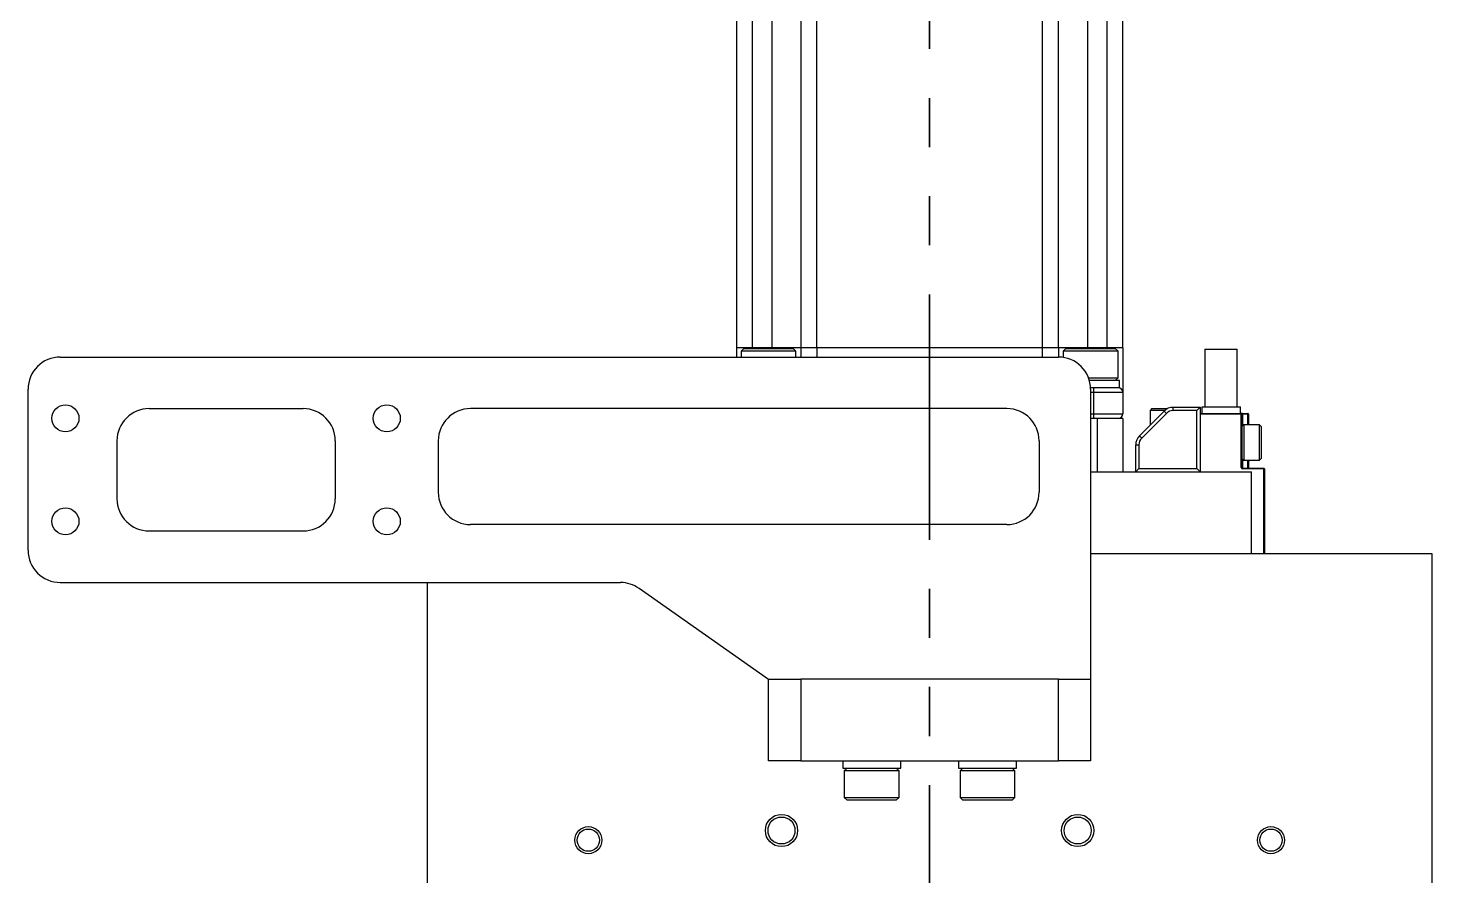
# Model space of a CAD drawing. Header units: millimetres. Extents: x 0 to 279, y 0 to 216.
# Drawn here: x 143.9 to 180.23, y 118.7 to 140.64 of the extents above; entities that cross this region are included whole.
import ezdxf

# ---------------------------------------------------------------- set-up
doc = ezdxf.new("R2010")
doc.units = ezdxf.units.MM
doc.linetypes.add('PHANTOM', pattern=[12.7, 6.35, -1.27, 1.27, -1.27, 1.27, -1.27])

msp = doc.modelspace()

# ---------------------------------------------------------------- linework, layer by layer
at = {"color": 7, "linetype": 'PHANTOM', "lineweight": 35}
msp.add_line((167.235, 159.148), (167.235, 86.867), dxfattribs=at)
at = {"color": 7, "linetype": 'Continuous', "lineweight": 25}
for p, q in [((162.235, 142.616), (162.235, 132.366)), ((162.651, 132.366), (162.651, 142.616)), ((163.151, 142.616), (163.151, 132.366)), ((163.901, 142.616), (163.901, 132.366)), ((164.318, 132.366), (164.318, 142.616)), ((170.151, 142.616), (170.151, 132.366)), ((170.568, 132.366), (170.568, 142.616)), ((171.318, 142.616), (171.318, 132.366)), ((171.818, 142.616), (171.818, 132.366)), ((172.235, 132.366), (172.235, 142.616)), ((162.651, 132.366), (162.235, 132.366)), ((162.235, 132.366), (162.235, 132.125)), ((162.43, 132.35), (162.36, 132.279)), ((162.36, 132.279), (162.36, 132.125)), ((163.776, 132.279), (162.36, 132.279)), ((162.43, 132.35), (163.685, 132.35)), ((163.151, 132.366), (162.651, 132.366)), ((163.901, 132.366), (163.151, 132.366)), ((163.685, 132.35), (163.705, 132.35)), ((163.776, 132.279), (163.705, 132.35)), ((163.776, 132.125), (163.776, 132.279)), ((164.318, 132.366), (163.901, 132.366)), ((163.901, 132.366), (163.901, 132.125)), ((170.151, 132.366), (164.318, 132.366)), ((170.568, 132.366), (170.151, 132.366)), ((171.318, 132.366), (170.568, 132.366)), ((170.568, 132.366), (170.568, 132.125)), ((170.764, 132.35), (170.693, 132.279)), ((170.693, 132.279), (170.693, 132.115)), ((171.844, 132.279), (170.693, 132.279)), ((170.764, 132.35), (171.8, 132.35)), ((171.818, 132.366), (171.318, 132.366)), ((171.8, 132.35), (172.039, 132.35)), ((172.235, 132.366), (171.818, 132.366)), ((172.11, 132.279), (171.844, 132.279)), ((172.11, 132.279), (172.039, 132.35)), ((172.11, 131.587), (172.11, 132.279)), ((172.235, 132.366), (172.235, 131.208)), ((174.36, 132.333), (174.36, 130.833)), ((174.36, 132.333), (174.776, 132.333)), ((174.776, 132.333), (175.193, 132.333)), ((175.193, 130.833), (175.193, 132.333)), ((144.735, 132.125), (170.568, 132.125)), ((171.347, 131.587), (171.844, 131.587)), ((171.844, 131.587), (172.11, 131.587)), ((172.039, 131.516), (172.11, 131.587)), ((143.901, 127.125), (143.901, 131.291)), ((172.151, 131.516), (171.356, 131.516)), ((172.151, 131.333), (171.4, 131.333)), ((171.401, 131.291), (171.401, 123.791)), ((171.485, 131.208), (171.485, 131.333)), ((171.485, 130.658), (171.485, 131.208)), ((172.235, 131.208), (171.485, 131.208)), ((172.151, 131.333), (172.151, 131.516)), ((172.235, 131.208), (172.235, 130.658)), ((173.539, 130.741), (173.539, 130.825)), ((173.539, 130.825), (174.235, 130.825)), ((174.151, 130.741), (174.235, 130.825)), ((174.235, 130.825), (174.235, 129.158)), ((174.276, 130.833), (174.276, 130.666)), ((174.276, 130.833), (174.776, 130.833)), ((174.776, 130.833), (175.276, 130.833)), ((175.276, 130.666), (175.276, 130.833)), ((147.035, 130.791), (151.018, 130.791)), ((169.235, 130.791), (155.351, 130.791)), ((171.568, 130.533), (171.401, 130.533)), ((171.485, 130.533), (171.485, 130.658)), ((171.485, 130.658), (172.235, 130.658)), ((171.568, 130.533), (171.568, 129.158)), ((172.235, 130.533), (171.568, 130.533)), ((172.235, 130.533), (172.235, 129.158)), ((172.666, 130.089), (173.304, 130.727)), ((173.363, 130.668), (172.724, 130.03)), ((172.989, 130.791), (172.943, 130.746)), ((172.943, 130.746), (172.943, 130.366)), ((173.324, 130.746), (172.943, 130.746)), ((172.989, 130.791), (173.394, 130.791)), ((173.304, 130.727), (173.363, 130.668)), ((174.151, 130.741), (173.539, 130.741)), ((174.151, 129.241), (174.151, 130.741)), ((174.235, 130.666), (175.301, 130.666)), ((175.301, 130.65), (174.235, 130.65)), ((175.301, 130.666), (175.301, 130.65)), ((175.335, 130.666), (175.301, 130.666)), ((175.301, 129.266), (175.301, 130.65)), ((175.301, 130.65), (175.318, 130.65)), ((175.318, 130.65), (175.318, 129.266)), ((175.318, 130.65), (175.335, 130.65)), ((175.335, 130.666), (175.335, 130.65)), ((175.335, 130.666), (175.468, 130.666)), ((175.468, 130.65), (175.335, 130.65)), ((175.468, 130.65), (175.468, 130.666)), ((175.468, 130.65), (175.485, 130.65)), ((175.485, 130.65), (175.485, 130.375)), ((172.666, 130.089), (172.724, 130.03)), ((175.364, 130.375), (175.318, 130.329)), ((175.772, 130.375), (175.364, 130.375)), ((175.364, 130.375), (175.364, 129.804)), ((175.818, 130.329), (175.772, 130.375)), ((175.772, 129.804), (175.772, 130.375)), ((175.818, 130.329), (175.818, 129.816)), ((146.201, 129.958), (146.201, 128.458)), ((151.851, 129.958), (151.851, 128.458)), ((154.518, 129.958), (154.518, 128.625)), ((170.068, 129.958), (170.068, 128.625)), ((172.568, 129.158), (172.568, 129.853)), ((172.568, 129.853), (172.651, 129.853)), ((172.651, 129.853), (172.651, 129.241)), ((175.364, 129.804), (175.364, 129.458)), ((175.772, 129.458), (175.772, 129.804)), ((175.818, 129.816), (175.818, 129.504)), ((175.318, 129.504), (175.364, 129.458)), ((175.364, 129.458), (175.772, 129.458)), ((175.485, 129.458), (175.485, 129.25)), ((175.772, 129.458), (175.818, 129.504)), ((171.401, 129.158), (175.568, 129.158)), ((172.568, 129.158), (172.651, 129.241)), ((172.651, 129.241), (174.151, 129.241)), ((174.151, 129.241), (174.235, 129.158)), ((175.301, 129.266), (175.318, 129.266)), ((175.335, 129.233), (175.335, 129.25)), ((175.335, 129.25), (175.885, 129.25)), ((175.885, 129.233), (175.335, 129.233)), ((175.568, 127.041), (175.568, 129.158)), ((175.885, 129.233), (175.885, 129.25)), ((175.885, 129.233), (175.901, 129.233)), ((175.901, 129.233), (175.901, 127.041)), ((147.035, 127.625), (151.018, 127.625)), ((169.235, 127.791), (155.351, 127.791)), ((171.401, 127.041), (180.235, 127.041)), ((171.401, 127.041), (175.568, 127.041)), ((180.235, 127.041), (180.235, 108.439)), ((144.735, 126.291), (159.235, 126.291)), ((154.235, 97.291), (154.235, 126.291)), ((159.713, 126.141), (163.068, 123.791)), ((163.068, 121.675), (163.068, 123.791)), ((163.068, 123.791), (163.901, 123.791)), ((163.901, 123.791), (163.901, 121.675)), ((170.568, 123.791), (163.901, 123.791)), ((170.568, 121.675), (170.568, 123.791)), ((170.568, 123.791), (171.401, 123.791)), ((171.401, 123.791), (171.401, 121.675)), ((163.901, 121.675), (163.068, 121.675)), ((163.901, 121.675), (170.568, 121.675)), ((164.985, 121.675), (164.985, 121.491)), ((164.985, 121.491), (166.485, 121.491)), ((165.097, 121.491), (165.026, 121.421)), ((165.026, 121.421), (165.026, 120.729)), ((166.287, 121.421), (165.026, 121.421)), ((166.443, 121.421), (166.287, 121.421)), ((166.443, 121.421), (166.372, 121.491)), ((166.443, 120.729), (166.443, 121.421)), ((166.485, 121.491), (166.485, 121.675)), ((167.985, 121.675), (167.985, 121.491)), ((167.985, 121.491), (169.485, 121.491)), ((168.097, 121.491), (168.026, 121.421)), ((168.026, 121.421), (168.026, 120.729)), ((169.287, 121.421), (168.026, 121.421)), ((169.443, 121.421), (169.287, 121.421)), ((169.443, 121.421), (169.372, 121.491)), ((169.443, 120.729), (169.443, 121.421)), ((169.485, 121.491), (169.485, 121.675)), ((171.401, 121.675), (170.568, 121.675)), ((165.026, 120.729), (165.097, 120.658)), ((165.026, 120.729), (166.287, 120.729)), ((166.232, 120.658), (165.097, 120.658)), ((166.372, 120.658), (166.232, 120.658)), ((166.287, 120.729), (166.443, 120.729)), ((166.372, 120.658), (166.443, 120.729)), ((168.026, 120.729), (168.097, 120.658)), ((168.026, 120.729), (169.287, 120.729)), ((169.232, 120.658), (168.097, 120.658)), ((169.372, 120.658), (169.232, 120.658)), ((169.287, 120.729), (169.443, 120.729)), ((169.372, 120.658), (169.443, 120.729))]:
    msp.add_line(p, q, dxfattribs=at)
at = {"color": 8, "linetype": 'Continuous', "lineweight": 25}
for p, q in [((162.651, 132.366), (162.651, 132.35)), ((163.151, 132.35), (163.151, 132.366)), ((164.318, 132.366), (164.318, 132.125)), ((170.151, 132.366), (170.151, 132.125)), ((171.818, 132.366), (171.818, 132.35)), ((171.485, 131.208), (171.401, 131.208)), ((171.401, 130.658), (171.485, 130.658)), ((175.335, 130.65), (175.335, 130.346)), ((175.468, 130.375), (175.468, 130.65)), ((175.335, 129.487), (175.335, 129.25)), ((175.468, 129.25), (175.468, 129.458)), ((175.885, 127.041), (175.885, 129.233))]:
    msp.add_line(p, q, dxfattribs=at)
at = {"color": 7, "linetype": 'Continuous', "lineweight": 25}
for centre, radius in [((144.868, 130.541), 0.35), ((153.185, 130.541), 0.35), ((144.868, 127.875), 0.35), ((153.185, 127.875), 0.35), ((163.401, 119.875), 0.417), ((171.068, 119.875), 0.417), ((158.401, 119.625), 0.35), ((158.401, 119.625), 0.288), ((163.401, 119.875), 0.349), ((171.068, 119.875), 0.349), ((176.068, 119.625), 0.35), ((176.068, 119.625), 0.288)]:
    msp.add_circle(centre, radius, dxfattribs=at)
for centre, radius, start, end in [((144.735, 131.291), 0.833, 90, 180), ((170.568, 131.291), 0.833, 0, 90), ((172.11, 131.208), 0.125, 0, 90), ((173.539, 130.491), 0.333, 90, 135), ((147.035, 129.958), 0.833, 90, 180), ((151.018, 129.958), 0.833, 0, 90), ((155.351, 129.958), 0.833, 90, 180), ((169.235, 129.958), 0.833, 0, 90), ((172.11, 130.658), 0.125, 270, 0), ((173.539, 130.491), 0.25, 90, 135), ((175.301, 130.65), 0.0167, 0, 90), ((175.468, 130.65), 0.0167, 360, 90), ((172.901, 129.853), 0.333, 135, 180), ((172.901, 129.853), 0.25, 135, 180), ((175.335, 129.266), 0.0333, 180, 270), ((175.335, 129.266), 0.0167, 180, 270), ((175.885, 129.233), 0.0167, 0, 90), ((155.351, 128.625), 0.833, 180, 270), ((169.235, 128.625), 0.833, 270, 0), ((147.035, 128.458), 0.833, 180, 270), ((151.018, 128.458), 0.833, 270, 0), ((144.735, 127.125), 0.833, 180, 270), ((159.235, 125.458), 0.833, 55, 90)]:
    msp.add_arc(centre, radius, start, end, dxfattribs=at)

doc.saveas('drawing.dxf')
